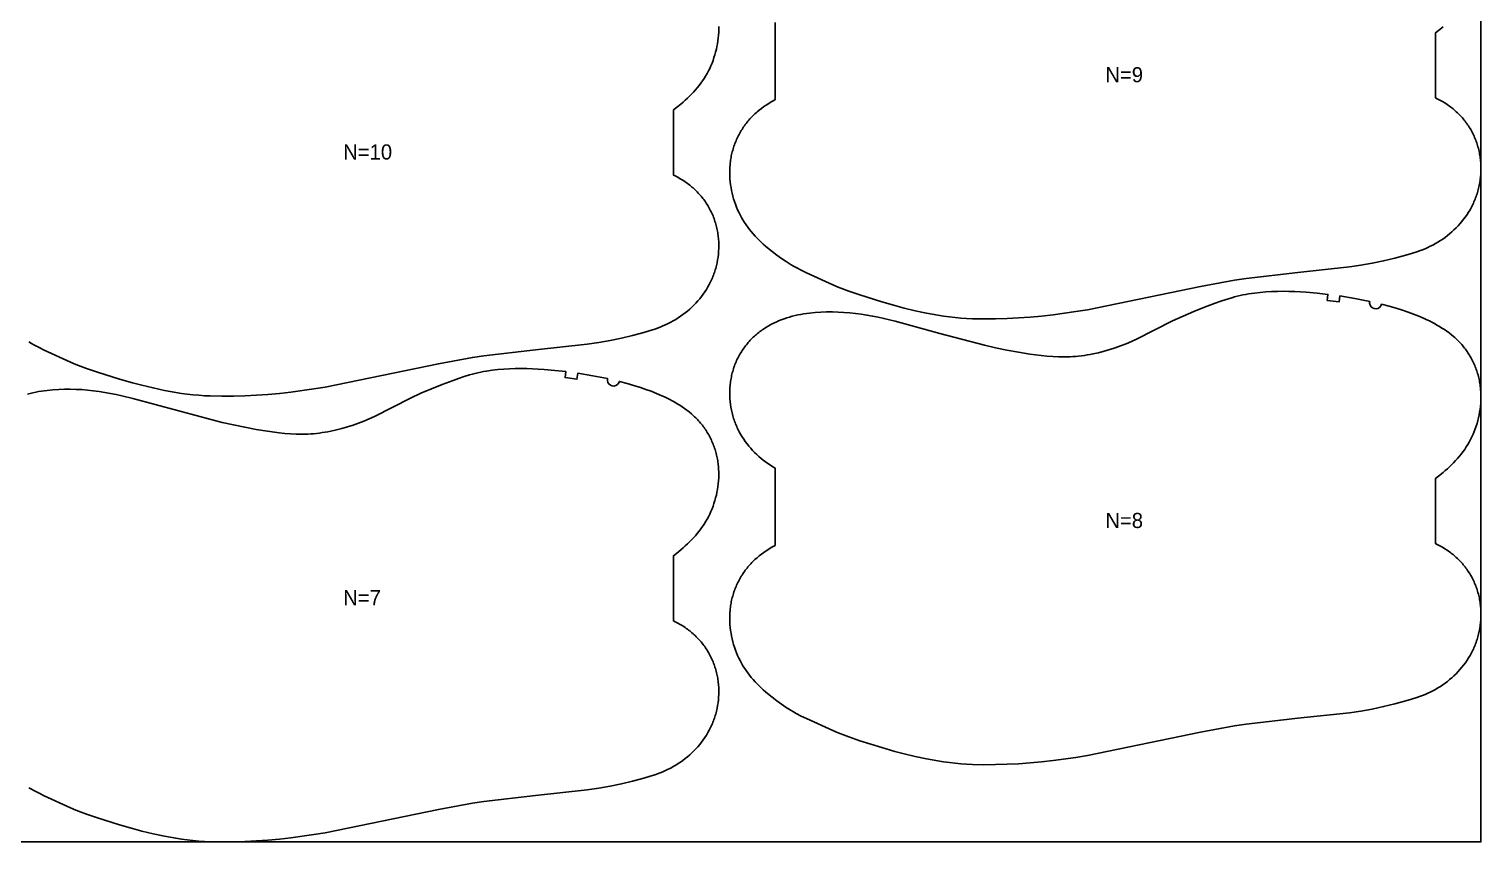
# Model space of a CAD drawing. Header units: inches. Extents: x 0 to 1954, y 0 to 1079.
# Drawn here: x 1474.4 to 1954.1, y 0 to 268.6 of the extents above; entities that cross this region are included whole.
import ezdxf

# ---------------------------------------------------------------- set-up
doc = ezdxf.new("R2010")
doc.units = ezdxf.units.IN

msp = doc.modelspace()

# ---------------------------------------------------------------- linework, layer by layer
at = {"layer": '1'}
for points in [[(0, 0), (1954.0894, 0), (1954.0894, 1078.714), (0, 1078.714), (0, 0)], [(1917.3463, 178.6316), (1917.303, 178.0106), (1917.4529, 177.4063), (1917.7812, 176.8774), (1918.2563, 176.4751), (1918.8321, 176.2383), (1919.4528, 176.1901), (1920.0583, 176.3351), (1920.5898, 176.6592), (1920.9959, 177.1311), (1921.2372, 177.705), (1923.807, 177.0185), (1926.361, 176.2737), (1928.1823, 175.7017), (1929.9914, 175.0926), (1931.7848, 174.4405), (1933.559, 173.7391), (1935.3105, 172.9827), (1936.1764, 172.5823), (1937.0349, 172.1665), (1937.8856, 171.7346), (1938.7279, 171.2862), (1939.5612, 170.8206), (1940.3849, 170.3373), (1941.1984, 169.8358), (1941.9998, 169.3149), (1942.7872, 168.7738), (1943.5588, 168.2115), (1944.3125, 167.6268), (1945.0466, 167.0187), (1945.4056, 166.7056), (1945.7589, 166.3863), (1946.1064, 166.0607), (1946.4477, 165.7285), (1946.7827, 165.3898), (1947.1112, 165.0447), (1947.4332, 164.6933), (1947.7485, 164.3358), (1948.0571, 163.9722), (1948.3589, 163.6029), (1948.6539, 163.2279), (1948.9419, 162.8474), (1949.2228, 162.4616), (1949.4966, 162.0706), (1949.7632, 161.6745), (1950.0225, 161.2736), (1950.2745, 160.868), (1950.5189, 160.4578), (1950.7559, 160.0432), (1950.9852, 159.6243), (1951.2067, 159.2014), (1951.4206, 158.7745), (1951.6265, 158.3439), (1951.8246, 157.9096), (1952.0148, 157.4718), (1952.1969, 157.0306), (1952.3709, 156.5863), (1952.5368, 156.1389), (1952.6945, 155.6886), (1952.844, 155.2355), (1952.9851, 154.7799), (1953.1178, 154.3217), (1953.2421, 153.8613), (1953.3579, 153.3987), (1953.4651, 152.9341), (1953.5637, 152.4676), (1953.6537, 151.9994), (1953.735, 151.5296), (1953.8077, 151.0584), (1953.872, 150.5859), (1953.9279, 150.1123), (1953.9754, 149.6377), (1954.0458, 148.6862), (1954.0836, 147.7326), (1954.0894, 146.7781), (1954.0638, 145.8238), (1954.0074, 144.871), (1953.9206, 143.9208), (1953.804, 142.9739), (1953.6579, 142.0312), (1953.4829, 141.0934), (1953.2792, 140.1611), (1953.0475, 139.2353), (1952.788, 138.3165), (1952.5012, 137.4056), (1952.1875, 136.5034), (1951.847, 135.611), (1951.4795, 134.7294), (1951.0851, 133.8599), (1950.6637, 133.0037), (1950.2153, 132.1618), (1949.7398, 131.3355), (1949.2372, 130.526), (1948.7078, 129.734), (1948.1529, 128.9596), (1947.5743, 128.2022), (1946.9734, 127.4616), (1946.3521, 126.7372), (1945.7119, 126.0289), (1945.0545, 125.3361), (1944.3816, 124.6585), (1943.6947, 123.9957), (1942.9947, 123.3471), (1942.2822, 122.7124), (1941.5581, 122.0909), (1940.0778, 120.8858), (1939.0894, 120.1319), (1939.0894, 98.5875), (1939.6608, 98.3137), (1940.5074, 97.8738), (1941.3394, 97.4061), (1942.1554, 96.9106), (1942.954, 96.3876), (1943.3463, 96.1159), (1943.7339, 95.8374), (1944.1164, 95.5521), (1944.4937, 95.26), (1944.8656, 94.9613), (1945.232, 94.6559), (1945.5928, 94.3438), (1945.9476, 94.0251), (1946.2964, 93.6999), (1946.639, 93.368), (1946.9752, 93.0296), (1947.3049, 92.6848), (1947.628, 92.3338), (1947.9444, 91.9766), (1948.2539, 91.6135), (1948.5564, 91.2445), (1948.8518, 90.8697), (1949.14, 90.4894), (1949.4209, 90.1037), (1949.6943, 89.7127), (1949.9601, 89.3165), (1950.2183, 88.9152), (1950.4686, 88.5091), (1950.711, 88.0982), (1950.9454, 87.6828), (1951.1716, 87.2628), (1951.3895, 86.8385), (1951.5991, 86.4101), (1951.8004, 85.9777), (1951.9933, 85.5414), (1952.1778, 85.1015), (1952.354, 84.6582), (1952.5217, 84.2116), (1952.681, 83.7618), (1952.8318, 83.3092), (1952.9742, 82.8537), (1953.108, 82.3957), (1953.2333, 81.9352), (1953.3501, 81.4726), (1953.4583, 81.0078), (1953.558, 80.5412), (1953.649, 80.0728), (1953.7314, 79.6029), (1953.8051, 79.1317), (1953.8704, 78.6591), (1953.927, 78.1855), (1953.9752, 77.7109), (1954.0149, 77.2355), (1954.0461, 76.7595), (1954.0689, 76.2829), (1954.0834, 75.806), (1954.0894, 75.3289), (1954.0766, 74.3745), (1954.0307, 73.421), (1953.9519, 72.4696), (1953.8406, 71.5214), (1953.6966, 70.5776), (1953.5202, 69.6396), (1953.3113, 68.7083), (1953.1947, 68.2457), (1953.0699, 67.7852), (1952.9371, 67.3271), (1952.7962, 66.8714), (1952.6472, 66.4184), (1952.4902, 65.9682), (1952.325, 65.5209), (1952.1518, 65.0767), (1951.9706, 64.6357), (1951.7814, 64.1981), (1951.5844, 63.7638), (1951.3797, 63.3332), (1950.9477, 62.4827), (1950.4864, 61.6475), (1949.9969, 60.8282), (1949.4801, 60.0256), (1948.9369, 59.2405), (1948.3685, 58.4735), (1947.7758, 57.7255), (1947.1594, 56.9969), (1946.5203, 56.2884), (1945.859, 55.6005), (1945.1764, 54.9339), (1944.4731, 54.289), (1943.7499, 53.6664), (1943.0076, 53.0667), (1942.2468, 52.4905), (1941.4686, 51.9379), (1940.6739, 51.4092), (1939.8636, 50.9047), (1939.0386, 50.4246), (1938.2001, 49.9691), (1937.3488, 49.5384), (1936.4858, 49.1328), (1935.6121, 48.7521), (1934.7287, 48.3944), (1933.8368, 48.0574), (1932.9376, 47.7389), (1931.1218, 47.1479), (1929.2906, 46.6032), (1925.6059, 45.6032), (1921.8956, 44.7118), (1918.1597, 43.9286), (1914.401, 43.2636), (1910.6237, 42.7198), (1893.5483, 40.8616), (1876.482, 38.922), (1872.7112, 38.3341), (1861.4452, 36.2857), (1824.0626, 28.5701), (1820.2968, 27.9484), (1812.7344, 26.9032), (1808.9416, 26.4756), (1805.1404, 26.1297), (1801.3327, 25.8636), (1797.5207, 25.6727), (1793.7054, 25.5581), (1789.888, 25.528), (1786.0723, 25.6129), (1784.1664, 25.709), (1782.2629, 25.8437), (1780.3626, 26.0176), (1778.4664, 26.2314), (1776.5751, 26.4854), (1774.689, 26.7769), (1770.9332, 27.4593), (1767.2, 28.2542), (1763.4883, 29.1442), (1760.4075, 29.9495), (1756.1272, 31.1644), (1748.8492, 33.4677), (1745.2393, 34.7118), (1743.4488, 35.3717), (1741.6726, 36.0672), (1739.9131, 36.8028), (1731.23, 40.7678), (1729.519, 41.6121), (1727.8338, 42.504), (1727.0036, 42.9725), (1726.1821, 43.4564), (1724.5647, 44.4678), (1722.9808, 45.5327), (1721.4297, 46.6461), (1719.9116, 47.8041), (1718.4313, 49.0092), (1717.7072, 49.6307), (1716.9948, 50.2654), (1716.2947, 50.914), (1715.6078, 51.5768), (1714.9349, 52.2544), (1714.2775, 52.9472), (1713.6373, 53.6555), (1713.016, 54.3799), (1712.4152, 55.1205), (1711.8365, 55.8779), (1711.2816, 56.6523), (1710.7522, 57.4443), (1710.2496, 58.2538), (1709.7742, 59.0801), (1709.3257, 59.922), (1708.9043, 60.7782), (1708.5099, 61.6477), (1708.1425, 62.5293), (1707.8019, 63.4217), (1707.4882, 64.3239), (1707.2015, 65.2348), (1706.942, 66.1536), (1706.7102, 67.0794), (1706.5065, 68.0117), (1706.3315, 68.9495), (1706.1854, 69.8922), (1706.0688, 70.8391), (1705.982, 71.7893), (1705.9256, 72.7421), (1705.9, 73.6964), (1705.9058, 74.6509), (1705.9436, 75.6045), (1706.014, 76.556), (1706.0615, 77.0306), (1706.1174, 77.5042), (1706.1817, 77.9767), (1706.2544, 78.4479), (1706.3358, 78.9177), (1706.4257, 79.3859), (1706.5243, 79.8524), (1706.6315, 80.317), (1706.7473, 80.7796), (1706.8716, 81.24), (1707.0043, 81.6982), (1707.1455, 82.1538), (1707.2949, 82.6069), (1707.4526, 83.0572), (1707.6185, 83.5046), (1707.7925, 83.9489), (1707.9747, 84.3901), (1708.1648, 84.8279), (1708.3629, 85.2622), (1708.5689, 85.6928), (1708.7827, 86.1197), (1709.0043, 86.5426), (1709.2336, 86.9615), (1709.4705, 87.3761), (1709.715, 87.7863), (1709.9669, 88.1919), (1710.2262, 88.5928), (1710.4928, 88.9889), (1710.7666, 89.3799), (1711.0475, 89.7657), (1711.3355, 90.1462), (1711.6305, 90.5212), (1711.9323, 90.8905), (1712.2409, 91.2541), (1712.5563, 91.6116), (1712.8782, 91.963), (1713.2067, 92.3081), (1713.5417, 92.6468), (1713.883, 92.979), (1714.2305, 93.3046), (1714.5838, 93.6239), (1714.9429, 93.937), (1715.6769, 94.5451), (1716.4306, 95.1298), (1717.2022, 95.6921), (1717.9897, 96.2332), (1718.7911, 96.7541), (1719.6045, 97.2556), (1720.4282, 97.7389), (1720.9, 98.0025), (1720.9, 123.5358), (1720.1259, 123.9864), (1719.3156, 124.4909), (1718.5208, 125.0196), (1717.7426, 125.5722), (1716.9818, 126.1484), (1716.2395, 126.7481), (1715.5163, 127.3707), (1714.813, 128.0156), (1714.1304, 128.6822), (1713.4691, 129.3701), (1712.83, 130.0786), (1712.2137, 130.8072), (1711.6209, 131.5552), (1711.0525, 132.3222), (1710.5094, 133.1073), (1709.9925, 133.9099), (1709.503, 134.7292), (1709.0417, 135.5644), (1708.6098, 136.4149), (1708.4051, 136.8455), (1708.208, 137.2798), (1708.0189, 137.7174), (1707.8376, 138.1584), (1707.6644, 138.6026), (1707.4992, 139.0499), (1707.3422, 139.5001), (1707.1932, 139.9531), (1707.0523, 140.4088), (1706.9195, 140.8669), (1706.7948, 141.3274), (1706.6781, 141.79), (1706.4692, 142.7213), (1706.2928, 143.6593), (1706.1489, 144.6031), (1706.0375, 145.5513), (1705.9587, 146.5027), (1705.9128, 147.4562), (1705.9, 148.4106), (1705.9061, 148.8877), (1705.9205, 149.3646), (1705.9433, 149.8412), (1705.9745, 150.3172), (1706.0142, 150.7926), (1706.0624, 151.2672), (1706.1191, 151.7408), (1706.1843, 152.2134), (1706.2581, 152.6846), (1706.3405, 153.1545), (1706.4315, 153.6229), (1706.5311, 154.0895), (1706.6393, 154.5543), (1706.7561, 155.0169), (1706.8814, 155.4774), (1707.0152, 155.9354), (1707.1576, 156.3909), (1707.3084, 156.8435), (1707.4677, 157.2933), (1707.6354, 157.7399), (1707.8116, 158.1832), (1707.9961, 158.6231), (1708.1891, 159.0594), (1708.3903, 159.4918), (1708.5999, 159.9202), (1708.8178, 160.3445), (1709.044, 160.7645), (1709.2784, 161.1799), (1709.5208, 161.5908), (1709.7711, 161.9969), (1710.0293, 162.3981), (1710.2951, 162.7944), (1710.5685, 163.1854), (1710.8494, 163.5711), (1711.1376, 163.9514), (1711.433, 164.3262), (1711.7355, 164.6952), (1712.045, 165.0583), (1712.3614, 165.4155), (1712.6845, 165.7665), (1713.0142, 166.1113), (1713.3504, 166.4497), (1713.693, 166.7816), (1714.0418, 167.1068), (1714.3967, 167.4255), (1714.7574, 167.7376), (1715.1238, 168.043), (1715.4957, 168.3417), (1715.8731, 168.6338), (1716.2556, 168.9191), (1716.6431, 169.1976), (1717.0354, 169.4693), (1717.8341, 169.9923), (1718.65, 170.4878), (1719.482, 170.9555), (1720.3287, 171.3954), (1721.1889, 171.8077), (1722.0617, 172.1926), (1722.946, 172.5506), (1723.8407, 172.8818), (1724.7448, 173.1867), (1725.6572, 173.4656), (1726.5769, 173.7188), (1727.503, 173.9467), (1728.4346, 174.1505), (1729.3711, 174.3314), (1730.3118, 174.4909), (1731.2562, 174.63), (1732.2035, 174.7502), (1734.1042, 174.9388), (1736.0092, 175.0654), (1737.9165, 175.1326), (1739.8246, 175.1414), (1741.7318, 175.0931), (1743.6368, 174.9892), (1745.5388, 174.8335), (1747.4367, 174.6303), (1749.3299, 174.384), (1751.2175, 174.0982), (1753.0985, 173.7729), (1754.9717, 173.4073), (1756.8361, 173.0009), (1760.539, 172.0779), (1775.2666, 168.0511), (1790.0332, 164.1693), (1793.7564, 163.328), (1797.4957, 162.5614), (1801.2488, 161.8662), (1805.0144, 161.2449), (1808.7967, 160.7321), (1810.6955, 160.5305), (1812.5984, 160.3774), (1814.5041, 160.2835), (1815.4576, 160.262), (1816.4112, 160.2594), (1817.3647, 160.2766), (1818.3179, 160.3135), (1819.2703, 160.3698), (1820.2215, 160.4452), (1821.1712, 160.5392), (1822.119, 160.6514), (1823.0645, 160.7816), (1824.0074, 160.9293), (1824.9472, 161.0942), (1825.8839, 161.2757), (1827.7472, 161.6869), (1829.5963, 162.1591), (1831.4303, 162.6883), (1833.2481, 163.2716), (1835.0476, 163.9084), (1836.8267, 164.5989), (1838.5832, 165.3435), (1840.3164, 166.1401), (1852.231, 172.1836), (1855.6963, 173.7831), (1859.2038, 175.2895), (1862.7419, 176.7204), (1866.3131, 178.0686), (1868.1133, 178.7056), (1869.9255, 179.3062), (1871.7521, 179.8576), (1872.6715, 180.1111), (1873.5953, 180.3475), (1874.5237, 180.5658), (1875.4563, 180.766), (1876.3929, 180.9487), (1877.3328, 181.1142), (1879.2211, 181.3957), (1881.1176, 181.6144), (1883.0193, 181.7743), (1884.9245, 181.8814), (1886.8321, 181.9419), (1888.7408, 181.962), (1890.6494, 181.947), (1892.5573, 181.8971), (1894.4637, 181.8117), (1896.368, 181.69), (1899.9606, 181.3657), (1903.5446, 180.9482), (1903.2947, 178.9639), (1907.2218, 178.4345), (1907.5088, 180.4138), (1912.436, 179.5692), (1917.3463, 178.6316)]]:
    msp.add_lwpolyline(points, close=True, dxfattribs=at)
for points in [[(1702.2836, 269.4966), (1702.2894, 268.5421), (1702.2638, 267.5878), (1702.2074, 266.635), (1702.1206, 265.6848), (1702.004, 264.7379), (1701.8579, 263.7952), (1701.6829, 262.8574), (1701.4792, 261.9251), (1701.2475, 260.9993), (1700.988, 260.0805), (1700.7012, 259.1696), (1700.3875, 258.2674), (1700.047, 257.375), (1699.6795, 256.4934), (1699.2851, 255.6239), (1698.8637, 254.7677), (1698.4153, 253.9258), (1697.9398, 253.0995), (1697.4372, 252.29), (1696.9078, 251.498), (1696.3529, 250.7236), (1695.7743, 249.9662), (1695.1734, 249.2256), (1694.5521, 248.5012), (1693.9119, 247.7929), (1693.2545, 247.1001), (1692.5816, 246.4225), (1691.8947, 245.7597), (1691.1947, 245.1111), (1690.4822, 244.4764), (1689.7581, 243.8549), (1688.2778, 242.6498), (1687.2894, 241.8959), (1687.2894, 220.3515), (1687.8608, 220.0777), (1688.7074, 219.6378), (1689.5394, 219.1701), (1690.3554, 218.6746), (1691.154, 218.1516), (1691.5463, 217.8799), (1691.9339, 217.6014), (1692.3164, 217.3161), (1692.6937, 217.024), (1693.0656, 216.7253), (1693.432, 216.4199), (1693.7928, 216.1078), (1694.1476, 215.7891), (1694.4964, 215.4639), (1694.839, 215.132), (1695.1752, 214.7936), (1695.5049, 214.4488), (1695.828, 214.0978), (1696.1444, 213.7406), (1696.4539, 213.3775), (1696.7564, 213.0085), (1697.0518, 212.6337), (1697.34, 212.2534), (1697.6209, 211.8677), (1697.8943, 211.4767), (1698.1601, 211.0805), (1698.4183, 210.6792), (1698.6686, 210.2731), (1698.911, 209.8622), (1699.1454, 209.4468), (1699.3716, 209.0268), (1699.5895, 208.6025), (1699.7991, 208.1741), (1700.0004, 207.7417), (1700.1933, 207.3054), (1700.3778, 206.8655), (1700.554, 206.4222), (1700.7217, 205.9756), (1700.881, 205.5258), (1701.0318, 205.0732), (1701.1742, 204.6177), (1701.308, 204.1597), (1701.4333, 203.6992), (1701.5501, 203.2366), (1701.6583, 202.7718), (1701.758, 202.3052), (1701.849, 201.8368), (1701.9314, 201.3669), (1702.0051, 200.8957), (1702.0704, 200.4231), (1702.127, 199.9495), (1702.1752, 199.4749), (1702.2149, 198.9995), (1702.2461, 198.5235), (1702.2689, 198.0469), (1702.2834, 197.57), (1702.2894, 197.0929), (1702.2766, 196.1385), (1702.2307, 195.185), (1702.1519, 194.2336), (1702.0406, 193.2854), (1701.8966, 192.3416), (1701.7202, 191.4036), (1701.5113, 190.4723), (1701.3947, 190.0097), (1701.2699, 189.5492), (1701.1371, 189.0911), (1700.9962, 188.6354), (1700.8472, 188.1824), (1700.6902, 187.7322), (1700.525, 187.2849), (1700.3518, 186.8407), (1700.1706, 186.3997), (1699.9814, 185.9621), (1699.7844, 185.5278), (1699.5797, 185.0972), (1699.1477, 184.2467), (1698.6864, 183.4115), (1698.1969, 182.5922), (1697.6801, 181.7896), (1697.1369, 181.0045), (1696.5685, 180.2375), (1695.9758, 179.4895), (1695.3594, 178.7609), (1694.7203, 178.0524), (1694.059, 177.3645), (1693.3764, 176.6979), (1692.6731, 176.053), (1691.9499, 175.4304), (1691.2076, 174.8307), (1690.4468, 174.2545), (1689.6686, 173.7019), (1688.8739, 173.1732), (1688.0636, 172.6687), (1687.2386, 172.1886), (1686.4001, 171.7331), (1685.5488, 171.3024), (1684.6858, 170.8968), (1683.8121, 170.5161), (1682.9287, 170.1584), (1682.0368, 169.8214), (1681.1376, 169.5029), (1679.3218, 168.9119), (1677.4906, 168.3672), (1673.8059, 167.3672), (1670.0956, 166.4758), (1666.3597, 165.6926), (1662.601, 165.0276), (1658.8237, 164.4838), (1641.7483, 162.6256), (1624.682, 160.686), (1620.9112, 160.0981), (1609.6452, 158.0497), (1572.2626, 150.3341), (1568.4968, 149.7124), (1560.9344, 148.6672), (1557.1416, 148.2396), (1553.3404, 147.8937), (1549.5327, 147.6276), (1545.7207, 147.4367), (1541.9054, 147.3221), (1538.088, 147.292), (1534.2723, 147.3769), (1532.3664, 147.473), (1530.4629, 147.6077), (1528.5626, 147.7816), (1526.6664, 147.9954), (1524.7751, 148.2494), (1522.889, 148.5409), (1519.1332, 149.2233), (1515.4, 150.0182), (1511.6883, 150.9082), (1508.6075, 151.7135), (1504.3272, 152.9284), (1497.0492, 155.2317), (1493.4393, 156.4758), (1491.6488, 157.1357), (1489.8726, 157.8312), (1488.1131, 158.5668), (1479.43, 162.5318), (1477.719, 163.3761), (1476.0338, 164.268), (1475.2036, 164.7365), (1474.3821, 165.2204)], [(1941.5581, 269.3829), (1940.0778, 268.1778), (1939.0894, 267.4239), (1939.0894, 245.8795), (1939.6608, 245.6057), (1940.5074, 245.1658), (1941.3394, 244.6981), (1942.1554, 244.2026), (1942.954, 243.6796), (1943.3463, 243.4079), (1943.7339, 243.1294), (1944.1164, 242.8441), (1944.4937, 242.552), (1944.8656, 242.2533), (1945.232, 241.9479), (1945.5928, 241.6358), (1945.9476, 241.3171), (1946.2964, 240.9919), (1946.639, 240.66), (1946.9752, 240.3216), (1947.3049, 239.9768), (1947.628, 239.6258), (1947.9444, 239.2686), (1948.2539, 238.9055), (1948.5564, 238.5365), (1948.8518, 238.1617), (1949.14, 237.7814), (1949.4209, 237.3957), (1949.6943, 237.0047), (1949.9601, 236.6085), (1950.2183, 236.2072), (1950.4686, 235.8011), (1950.711, 235.3902), (1950.9454, 234.9748), (1951.1716, 234.5548), (1951.3895, 234.1305), (1951.5991, 233.7021), (1951.8004, 233.2697), (1951.9933, 232.8334), (1952.1778, 232.3935), (1952.354, 231.9502), (1952.5217, 231.5036), (1952.681, 231.0538), (1952.8318, 230.6012), (1952.9742, 230.1457), (1953.108, 229.6877), (1953.2333, 229.2272), (1953.3501, 228.7646), (1953.4583, 228.2998), (1953.558, 227.8332), (1953.649, 227.3648), (1953.7314, 226.8949), (1953.8051, 226.4237), (1953.8704, 225.9511), (1953.927, 225.4775), (1953.9752, 225.0029), (1954.0149, 224.5275), (1954.0461, 224.0515), (1954.0689, 223.5749), (1954.0834, 223.098), (1954.0894, 222.6209), (1954.0766, 221.6665), (1954.0307, 220.713), (1953.9519, 219.7616), (1953.8406, 218.8134), (1953.6966, 217.8696), (1953.5202, 216.9316), (1953.3113, 216.0003), (1953.1947, 215.5377), (1953.0699, 215.0772), (1952.9371, 214.6191), (1952.7962, 214.1634), (1952.6472, 213.7104), (1952.4902, 213.2602), (1952.325, 212.8129), (1952.1518, 212.3687), (1951.9706, 211.9277), (1951.7814, 211.4901), (1951.5844, 211.0558), (1951.3797, 210.6252), (1950.9477, 209.7747), (1950.4864, 208.9395), (1949.9969, 208.1202), (1949.4801, 207.3176), (1948.9369, 206.5325), (1948.3685, 205.7655), (1947.7758, 205.0175), (1947.1594, 204.2889), (1946.5203, 203.5804), (1945.859, 202.8925), (1945.1764, 202.2259), (1944.4731, 201.581), (1943.7499, 200.9584), (1943.0076, 200.3587), (1942.2468, 199.7825), (1941.4686, 199.2299), (1940.6739, 198.7012), (1939.8636, 198.1967), (1939.0386, 197.7166), (1938.2001, 197.2611), (1937.3488, 196.8304), (1936.4858, 196.4248), (1935.6121, 196.0441), (1934.7287, 195.6864), (1933.8368, 195.3494), (1932.9376, 195.0309), (1931.1218, 194.4399), (1929.2906, 193.8952), (1925.6059, 192.8952), (1921.8956, 192.0038), (1918.1597, 191.2206), (1914.401, 190.5556), (1910.6237, 190.0118), (1893.5483, 188.1536), (1876.482, 186.214), (1872.7112, 185.6261), (1861.4452, 183.5777), (1824.0626, 175.8621), (1820.2968, 175.2404), (1812.7344, 174.1952), (1808.9416, 173.7676), (1805.1404, 173.4217), (1801.3327, 173.1556), (1797.5207, 172.9647), (1793.7054, 172.8501), (1789.888, 172.82), (1786.0723, 172.9049), (1784.1664, 173.001), (1782.2629, 173.1357), (1780.3626, 173.3096), (1778.4664, 173.5234), (1776.5751, 173.7774), (1774.689, 174.0689), (1770.9332, 174.7513), (1767.2, 175.5462), (1763.4883, 176.4362), (1760.4075, 177.2415), (1756.1272, 178.4564), (1748.8492, 180.7597), (1745.2393, 182.0038), (1743.4488, 182.6637), (1741.6726, 183.3592), (1739.9131, 184.0948), (1731.23, 188.0598), (1729.519, 188.9041), (1727.8338, 189.796), (1727.0036, 190.2645), (1726.1821, 190.7484), (1724.5647, 191.7598), (1722.9808, 192.8247), (1721.4297, 193.9381), (1719.9116, 195.0961), (1718.4313, 196.3012), (1717.7072, 196.9227), (1716.9948, 197.5574), (1716.2947, 198.206), (1715.6078, 198.8688), (1714.9349, 199.5464), (1714.2775, 200.2392), (1713.6373, 200.9475), (1713.016, 201.6719), (1712.4152, 202.4125), (1711.8365, 203.1699), (1711.2816, 203.9443), (1710.7522, 204.7363), (1710.2496, 205.5458), (1709.7742, 206.3721), (1709.3257, 207.214), (1708.9043, 208.0702), (1708.5099, 208.9397), (1708.1425, 209.8213), (1707.8019, 210.7137), (1707.4882, 211.6159), (1707.2015, 212.5268), (1706.942, 213.4456), (1706.7102, 214.3714), (1706.5065, 215.3037), (1706.3315, 216.2415), (1706.1854, 217.1842), (1706.0688, 218.1311), (1705.982, 219.0813), (1705.9256, 220.0341), (1705.9, 220.9884), (1705.9058, 221.9429), (1705.9436, 222.8965), (1706.014, 223.848), (1706.0615, 224.3226), (1706.1174, 224.7962), (1706.1817, 225.2687), (1706.2544, 225.7399), (1706.3358, 226.2097), (1706.4257, 226.6779), (1706.5243, 227.1444), (1706.6315, 227.609), (1706.7473, 228.0716), (1706.8716, 228.532), (1707.0043, 228.9902), (1707.1455, 229.4458), (1707.2949, 229.8989), (1707.4526, 230.3492), (1707.6185, 230.7966), (1707.7925, 231.2409), (1707.9747, 231.6821), (1708.1648, 232.1199), (1708.3629, 232.5542), (1708.5689, 232.9848), (1708.7827, 233.4117), (1709.0043, 233.8346), (1709.2336, 234.2535), (1709.4705, 234.6681), (1709.715, 235.0783), (1709.9669, 235.4839), (1710.2262, 235.8848), (1710.4928, 236.2809), (1710.7666, 236.6719), (1711.0475, 237.0577), (1711.3355, 237.4382), (1711.6305, 237.8132), (1711.9323, 238.1825), (1712.2409, 238.5461), (1712.5563, 238.9036), (1712.8782, 239.255), (1713.2067, 239.6001), (1713.5417, 239.9388), (1713.883, 240.271), (1714.2305, 240.5966), (1714.5838, 240.9159), (1714.9429, 241.229), (1715.6769, 241.8371), (1716.4306, 242.4218), (1717.2022, 242.9841), (1717.9897, 243.5252), (1718.7911, 244.0461), (1719.6045, 244.5476), (1720.4282, 245.0309), (1720.9, 245.2945), (1720.9, 270.8278)], [(1473.8572, 147.9376), (1474.7769, 148.1908), (1475.703, 148.4187), (1476.6346, 148.6225), (1477.5711, 148.8034), (1478.5118, 148.9629), (1479.4562, 149.102), (1480.4035, 149.2222), (1482.3042, 149.4108), (1484.2092, 149.5374), (1486.1165, 149.6046), (1488.0246, 149.6134), (1489.9318, 149.5651), (1491.8368, 149.4612), (1493.7388, 149.3055), (1495.6367, 149.1023), (1497.5299, 148.856), (1499.4175, 148.5702), (1501.2985, 148.2449), (1503.1717, 147.8793), (1505.0361, 147.4729), (1508.739, 146.5499), (1523.4666, 142.5231), (1538.2332, 138.6413), (1541.9564, 137.8), (1545.6957, 137.0334), (1549.4488, 136.3382), (1553.2144, 135.7169), (1556.9967, 135.2041), (1558.8955, 135.0025), (1560.7984, 134.8494), (1562.7041, 134.7555), (1563.6576, 134.734), (1564.6112, 134.7314), (1565.5647, 134.7486), (1566.5179, 134.7855), (1567.4703, 134.8418), (1568.4215, 134.9172), (1569.3712, 135.0112), (1570.319, 135.1234), (1571.2645, 135.2536), (1572.2074, 135.4013), (1573.1472, 135.5662), (1574.0839, 135.7477), (1575.9472, 136.1589), (1577.7963, 136.6311), (1579.6303, 137.1603), (1581.4481, 137.7436), (1583.2476, 138.3804), (1585.0267, 139.0709), (1586.7832, 139.8155), (1588.5164, 140.6121), (1600.431, 146.6556), (1603.8963, 148.2551), (1607.4038, 149.7615), (1610.9419, 151.1924), (1614.5131, 152.5406), (1616.3133, 153.1776), (1618.1255, 153.7782), (1619.9521, 154.3296), (1620.8715, 154.5831), (1621.7953, 154.8195), (1622.7237, 155.0378), (1623.6563, 155.238), (1624.5929, 155.4207), (1625.5328, 155.5862), (1627.4211, 155.8677), (1629.3176, 156.0864), (1631.2193, 156.2463), (1633.1245, 156.3534), (1635.0321, 156.4139), (1636.9408, 156.434), (1638.8494, 156.419), (1640.7573, 156.3691), (1642.6637, 156.2837), (1644.568, 156.162), (1648.1606, 155.8377), (1651.7446, 155.4202), (1651.4947, 153.4359), (1655.4218, 152.9065), (1655.7088, 154.8858), (1660.636, 154.0412), (1665.5463, 153.1036), (1665.5463, 153.1036), (1665.503, 152.4826), (1665.6529, 151.8783), (1665.9812, 151.3494), (1666.4563, 150.9471), (1667.0321, 150.7103), (1667.6528, 150.6621), (1668.2583, 150.8071), (1668.7898, 151.1312), (1669.1959, 151.6031), (1669.4372, 152.177), (1672.007, 151.4905), (1674.561, 150.7457), (1676.3823, 150.1737), (1678.1914, 149.5646), (1679.9848, 148.9125), (1681.759, 148.2111), (1683.5105, 147.4547), (1684.3764, 147.0543), (1685.2349, 146.6385), (1686.0856, 146.2066), (1686.9279, 145.7582), (1687.7612, 145.2926), (1688.5849, 144.8093), (1689.3984, 144.3078), (1690.1998, 143.7869), (1690.9872, 143.2458), (1691.7588, 142.6835), (1692.5125, 142.0988), (1693.2466, 141.4907), (1693.6056, 141.1776), (1693.9589, 140.8583), (1694.3064, 140.5327), (1694.6477, 140.2005), (1694.9827, 139.8618), (1695.3112, 139.5167), (1695.6332, 139.1653), (1695.9485, 138.8078), (1696.2571, 138.4442), (1696.5589, 138.0749), (1696.8539, 137.6999), (1697.1419, 137.3194), (1697.4228, 136.9336), (1697.6966, 136.5426), (1697.9632, 136.1465), (1698.2225, 135.7456), (1698.4745, 135.34), (1698.7189, 134.9298), (1698.9559, 134.5152), (1699.1852, 134.0963), (1699.4067, 133.6734), (1699.6206, 133.2465), (1699.8265, 132.8159), (1700.0246, 132.3816), (1700.2148, 131.9438), (1700.3969, 131.5026), (1700.5709, 131.0583), (1700.7368, 130.6109), (1700.8945, 130.1606), (1701.044, 129.7075), (1701.1851, 129.2519), (1701.3178, 128.7937), (1701.4421, 128.3333), (1701.5579, 127.8707), (1701.6651, 127.4061), (1701.7637, 126.9396), (1701.8537, 126.4714), (1701.935, 126.0016), (1702.0077, 125.5304), (1702.072, 125.0579), (1702.1279, 124.5843), (1702.1754, 124.1097), (1702.2458, 123.1582), (1702.2836, 122.2046), (1702.2894, 121.2501), (1702.2638, 120.2958), (1702.2074, 119.343), (1702.1206, 118.3928), (1702.004, 117.4459), (1701.8579, 116.5032), (1701.6829, 115.5654), (1701.4792, 114.6331), (1701.2475, 113.7073), (1700.988, 112.7885), (1700.7012, 111.8776), (1700.3875, 110.9754), (1700.047, 110.083), (1699.6795, 109.2014), (1699.2851, 108.3319), (1698.8637, 107.4757), (1698.4153, 106.6338), (1697.9398, 105.8075), (1697.4372, 104.998), (1696.9078, 104.206), (1696.3529, 103.4316), (1695.7743, 102.6742), (1695.1734, 101.9336), (1694.5521, 101.2092), (1693.9119, 100.5009), (1693.2545, 99.8081), (1692.5816, 99.1305), (1691.8947, 98.4677), (1691.1947, 97.8191), (1690.4822, 97.1844), (1689.7581, 96.5629), (1688.2778, 95.3578), (1687.2894, 94.6039), (1687.2894, 73.0595), (1687.8608, 72.7857), (1688.7074, 72.3458), (1689.5394, 71.8781), (1690.3554, 71.3826), (1691.154, 70.8596), (1691.5463, 70.5879), (1691.9339, 70.3094), (1692.3164, 70.0241), (1692.6937, 69.732), (1693.0656, 69.4333), (1693.432, 69.1279), (1693.7928, 68.8158), (1694.1476, 68.4971), (1694.4964, 68.1719), (1694.839, 67.84), (1695.1752, 67.5016), (1695.5049, 67.1568), (1695.828, 66.8058), (1696.1444, 66.4486), (1696.4539, 66.0855), (1696.7564, 65.7165), (1697.0518, 65.3417), (1697.34, 64.9614), (1697.6209, 64.5757), (1697.8943, 64.1847), (1698.1601, 63.7885), (1698.4183, 63.3872), (1698.6686, 62.9811), (1698.911, 62.5702), (1699.1454, 62.1548), (1699.3716, 61.7348), (1699.5895, 61.3105), (1699.7991, 60.8821), (1700.0004, 60.4497), (1700.1933, 60.0134), (1700.3778, 59.5735), (1700.554, 59.1302), (1700.7217, 58.6836), (1700.881, 58.2338), (1701.0318, 57.7812), (1701.1742, 57.3257), (1701.308, 56.8677), (1701.4333, 56.4072), (1701.5501, 55.9446), (1701.6583, 55.4798), (1701.758, 55.0132), (1701.849, 54.5448), (1701.9314, 54.0749), (1702.0051, 53.6037), (1702.0704, 53.1311), (1702.127, 52.6575), (1702.1752, 52.1829), (1702.2149, 51.7075), (1702.2461, 51.2315), (1702.2689, 50.7549), (1702.2834, 50.278), (1702.2894, 49.8009), (1702.2766, 48.8465), (1702.2307, 47.893), (1702.1519, 46.9416), (1702.0406, 45.9934), (1701.8966, 45.0496), (1701.7202, 44.1116), (1701.5113, 43.1803), (1701.3947, 42.7177), (1701.2699, 42.2572), (1701.1371, 41.7991), (1700.9962, 41.3434), (1700.8472, 40.8904), (1700.6902, 40.4402), (1700.525, 39.9929), (1700.3518, 39.5487), (1700.1706, 39.1077), (1699.9814, 38.6701), (1699.7844, 38.2358), (1699.5797, 37.8052), (1699.1477, 36.9547), (1698.6864, 36.1195), (1698.1969, 35.3002), (1697.6801, 34.4976), (1697.1369, 33.7125), (1696.5685, 32.9455), (1695.9758, 32.1975), (1695.3594, 31.4689), (1694.7203, 30.7604), (1694.059, 30.0725), (1693.3764, 29.4059), (1692.6731, 28.761), (1691.9499, 28.1384), (1691.2076, 27.5387), (1690.4468, 26.9625), (1689.6686, 26.4099), (1688.8739, 25.8812), (1688.0636, 25.3767), (1687.2386, 24.8966), (1686.4001, 24.4411), (1685.5488, 24.0104), (1684.6858, 23.6048), (1683.8121, 23.2241), (1682.9287, 22.8664), (1682.0368, 22.5294), (1681.1376, 22.2109), (1679.3218, 21.6199), (1677.4906, 21.0752), (1673.8059, 20.0752), (1670.0956, 19.1838), (1666.3597, 18.4006), (1662.601, 17.7356), (1658.8237, 17.1918), (1641.7483, 15.3336), (1624.682, 13.394), (1620.9112, 12.8061), (1609.6452, 10.7577), (1572.2626, 3.0421), (1568.4968, 2.4204), (1560.9344, 1.3752), (1557.1416, 0.9476), (1553.3404, 0.6017), (1549.5327, 0.3356), (1545.7207, 0.1447), (1541.9054, 0.0301), (1538.088, 0), (1534.2723, 0.0849), (1532.3664, 0.181), (1530.4629, 0.3157), (1528.5626, 0.4896), (1526.6664, 0.7034), (1524.7751, 0.9574), (1522.889, 1.2489), (1519.1332, 1.9313), (1515.4, 2.7262), (1511.6883, 3.6162), (1508.6075, 4.4215), (1504.3272, 5.6364), (1497.0492, 7.9397), (1493.4393, 9.1838), (1491.6488, 9.8437), (1489.8726, 10.5392), (1488.1131, 11.2748), (1479.43, 15.2398), (1477.719, 16.0841), (1476.0338, 16.976), (1475.2036, 17.4445), (1474.3821, 17.9284)]]:
    msp.add_lwpolyline(points, dxfattribs=at)

# ---------------------------------------------------------------- texts
for s, p in [('N=9', (1829.9947, 251.037)), ('N=10', (1578.1947, 225.509)), ('N=8', (1829.9947, 103.745)), ('N=7', (1578.1947, 78.217))]:
    msp.add_text(s, height=5, dxfattribs=at).set_placement(p)

doc.saveas('drawing.dxf')
